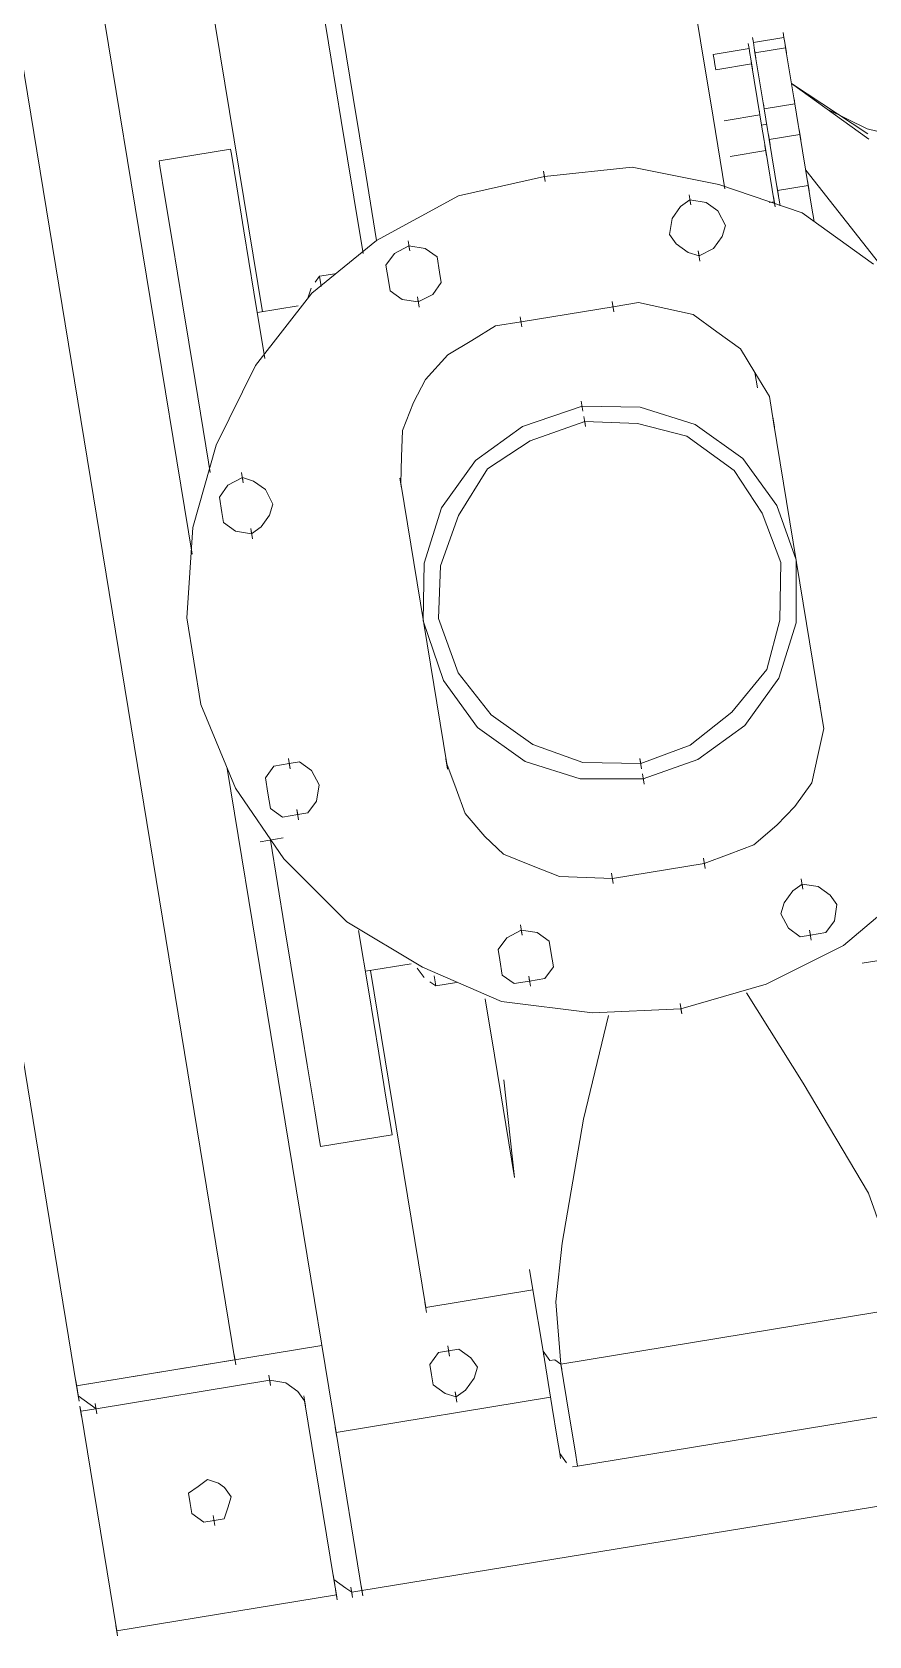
# Model space of a CAD drawing. Header units: metres. Extents: x 2 to 659295185, y -28 to 1124222152.
# Drawn here: x 655610.361 to 655610.7, y 1126537.136 to 1126537.786 of the extents above; entities that cross this region are included whole.
import ezdxf

# ---------------------------------------------------------------- set-up
doc = ezdxf.new("R2010")
doc.units = ezdxf.units.M
doc.header["$MEASUREMENT"] = 0
doc.layers.add('CCSM_C1_CUERPO CK$0$A-EQUIPOS', color=9, linetype='CONTINUOUS')

msp = doc.modelspace()

# ---------------------------------------------------------------- linework, layer by layer
at = {"layer": 'CCSM_C1_CUERPO CK$0$A-EQUIPOS', "lineweight": 5}
for p, q in [((655610.38128, 1126537.846), (655610.42574, 1126537.57474)), ((655610.38128, 1126537.846), (655610.42574, 1126537.57474)), ((655610.35185, 1126537.80503), (655610.44314, 1126537.24802)), ((655610.35185, 1126537.80503), (655610.44314, 1126537.24802)), ((655610.45429, 1126537.67298), (655610.43189, 1126537.80964)), ((655610.45429, 1126537.67298), (655610.43189, 1126537.80964)), ((655610.63189, 1126537.78289), (655610.62782, 1126537.80774)), ((655610.48701, 1126537.78466), (655610.48396, 1126537.80329)), ((655610.28766, 1126537.7945), (655610.37896, 1126537.2375)), ((655610.37896, 1126537.2375), (655610.28766, 1126537.7945)), ((655610.47877, 1126537.79606), (655610.48216, 1126537.77536)), ((655610.47877, 1126537.79606), (655610.48216, 1126537.77536)), ((655610.66536, 1126537.78625), (655610.6657, 1126537.78418)), ((655610.66536, 1126537.78625), (655610.6657, 1126537.78418)), ((655610.66536, 1126537.78625), (655610.6657, 1126537.78418)), ((655610.66536, 1126537.78625), (655610.6657, 1126537.78418)), ((655610.49109, 1126537.75981), (655610.48701, 1126537.78466)), ((655610.63698, 1126537.75183), (655610.63189, 1126537.78289)), ((655610.65154, 1126537.77973), (655610.63705, 1126537.77735)), ((655610.6512, 1126537.7818), (655610.65154, 1126537.77973)), ((655610.6512, 1126537.7818), (655610.65154, 1126537.77973)), ((655610.65188, 1126537.77766), (655610.65154, 1126537.77973)), ((655610.65188, 1126537.77766), (655610.65154, 1126537.77973)), ((655610.65294, 1126537.78421), (655610.65328, 1126537.78214)), ((655610.65328, 1126537.78214), (655610.65294, 1126537.78421)), ((655610.65294, 1126537.78421), (655610.65328, 1126537.78214)), ((655610.65328, 1126537.78214), (655610.65294, 1126537.78421)), ((655610.65328, 1126537.78214), (655610.6657, 1126537.78418)), ((655610.65328, 1126537.78214), (655610.65361, 1126537.78007)), ((655610.65361, 1126537.78007), (655610.65328, 1126537.78214)), ((655610.65361, 1126537.78007), (655610.65395, 1126537.778)), ((655610.65361, 1126537.78007), (655610.65395, 1126537.778)), ((655610.65361, 1126537.78007), (655610.65429, 1126537.77593)), ((655610.65395, 1126537.778), (655610.66638, 1126537.78004)), ((655610.66604, 1126537.78211), (655610.6657, 1126537.78418)), ((655610.6657, 1126537.78418), (655610.66604, 1126537.78211)), ((655610.66638, 1126537.78004), (655610.66604, 1126537.78211)), ((655610.66604, 1126537.78211), (655610.66638, 1126537.78004)), ((655610.66604, 1126537.78211), (655610.66672, 1126537.77796)), ((655610.66638, 1126537.78004), (655610.67011, 1126537.75726)), ((655610.66638, 1126537.78004), (655610.67011, 1126537.75726)), ((655610.48216, 1126537.77536), (655610.48623, 1126537.75051)), ((655610.48216, 1126537.77536), (655610.48623, 1126537.75051)), ((655610.63705, 1126537.77735), (655610.63739, 1126537.77528)), ((655610.63739, 1126537.77528), (655610.63705, 1126537.77735)), ((655610.63739, 1126537.77528), (655610.63773, 1126537.77321)), ((655610.63773, 1126537.77321), (655610.63739, 1126537.77528)), ((655610.63773, 1126537.77321), (655610.63807, 1126537.77114)), ((655610.63807, 1126537.77114), (655610.63773, 1126537.77321)), ((655610.65256, 1126537.77352), (655610.63807, 1126537.77114)), ((655610.65188, 1126537.77766), (655610.65222, 1126537.77559)), ((655610.65222, 1126537.77559), (655610.65188, 1126537.77766)), ((655610.65222, 1126537.77559), (655610.65256, 1126537.77352)), ((655610.65256, 1126537.77352), (655610.65222, 1126537.77559)), ((655610.65222, 1126537.77559), (655610.6529, 1126537.77145)), ((655610.65596, 1126537.75281), (655610.65256, 1126537.77352)), ((655610.65596, 1126537.75281), (655610.65256, 1126537.77352)), ((655610.65395, 1126537.778), (655610.65769, 1126537.75522)), ((655610.65769, 1126537.75522), (655610.65395, 1126537.778)), ((655610.49618, 1126537.72875), (655610.49109, 1126537.75981)), ((655610.70008, 1126537.74303), (655610.66875, 1126537.76554)), ((655610.69975, 1126537.74511), (655610.66875, 1126537.76554)), ((655610.66875, 1126537.76554), (655610.69975, 1126537.74511)), ((655610.66977, 1126537.75933), (655610.67011, 1126537.75726)), ((655610.66977, 1126537.75933), (655610.67011, 1126537.75726)), ((655610.65596, 1126537.75281), (655610.64146, 1126537.75044)), ((655610.65562, 1126537.75488), (655610.65596, 1126537.75281)), ((655610.65596, 1126537.75281), (655610.65562, 1126537.75488)), ((655610.65664, 1126537.74867), (655610.65596, 1126537.75281)), ((655610.65664, 1126537.74867), (655610.65596, 1126537.75281)), ((655610.65735, 1126537.75729), (655610.65769, 1126537.75522)), ((655610.65769, 1126537.75522), (655610.65735, 1126537.75729)), ((655610.65769, 1126537.75522), (655610.67011, 1126537.75726)), ((655610.65769, 1126537.75522), (655610.65837, 1126537.75108)), ((655610.65837, 1126537.75108), (655610.65769, 1126537.75522)), ((655610.67011, 1126537.75726), (655610.67079, 1126537.75312)), ((655610.67011, 1126537.75726), (655610.67079, 1126537.75312)), ((655610.67147, 1126537.74898), (655610.67079, 1126537.75312)), ((655610.67079, 1126537.75312), (655610.67147, 1126537.74898)), ((655610.69941, 1126537.74718), (655610.68321, 1126537.75515)), ((655610.48623, 1126537.75051), (655610.49132, 1126537.71945)), ((655610.48623, 1126537.75051), (655610.49132, 1126537.71945)), ((655610.64173, 1126537.72284), (655610.63698, 1126537.75183)), ((655610.65871, 1126537.74901), (655610.65664, 1126537.74867)), ((655610.65664, 1126537.74867), (655610.65871, 1126537.74901)), ((655610.65664, 1126537.74867), (655610.65765, 1126537.74246)), ((655610.65765, 1126537.74246), (655610.65664, 1126537.74867)), ((655610.65837, 1126537.75108), (655610.65905, 1126537.74694)), ((655610.65905, 1126537.74694), (655610.65837, 1126537.75108)), ((655610.65905, 1126537.74694), (655610.65972, 1126537.7428)), ((655610.65972, 1126537.7428), (655610.65905, 1126537.74694)), ((655610.67147, 1126537.74898), (655610.67215, 1126537.74483)), ((655610.67215, 1126537.74483), (655610.67147, 1126537.74898)), ((655610.67181, 1126537.74691), (655610.67249, 1126537.74276)), ((655610.71492, 1126537.74334), (655610.69941, 1126537.74718)), ((655610.69941, 1126537.74718), (655610.71492, 1126537.74334)), ((655610.65765, 1126537.74246), (655610.65833, 1126537.73832)), ((655610.65833, 1126537.73832), (655610.65765, 1126537.74246)), ((655610.65799, 1126537.74039), (655610.65867, 1126537.73625)), ((655610.65938, 1126537.74487), (655610.66006, 1126537.74073)), ((655610.67215, 1126537.74483), (655610.65972, 1126537.7428)), ((655610.65972, 1126537.7428), (655610.66312, 1126537.72209)), ((655610.65972, 1126537.7428), (655610.66312, 1126537.72209)), ((655610.67215, 1126537.74483), (655610.67554, 1126537.72413)), ((655610.67554, 1126537.72413), (655610.67215, 1126537.74483)), ((655610.41237, 1126537.73415), (655610.44136, 1126537.7389)), ((655610.41237, 1126537.73415), (655610.41271, 1126537.73208)), ((655610.41271, 1126537.73208), (655610.41237, 1126537.73415)), ((655610.4417, 1126537.73683), (655610.44136, 1126537.7389)), ((655610.4417, 1126537.73683), (655610.44136, 1126537.7389)), ((655610.44373, 1126537.72441), (655610.4417, 1126537.73683)), ((655610.44373, 1126537.72441), (655610.4417, 1126537.73683)), ((655610.65833, 1126537.73832), (655610.64384, 1126537.73594)), ((655610.65833, 1126537.73832), (655610.66173, 1126537.71761)), ((655610.66173, 1126537.71761), (655610.65833, 1126537.73832)), ((655610.41271, 1126537.73208), (655610.41474, 1126537.71965)), ((655610.41271, 1126537.73208), (655610.41474, 1126537.71965)), ((655610.50059, 1126537.70183), (655610.49618, 1126537.72875)), ((655610.56862, 1126537.72786), (655610.53375, 1126537.72002)), ((655610.56862, 1126537.72786), (655610.53375, 1126537.72002)), ((655610.56828, 1126537.72994), (655610.56896, 1126537.72579)), ((655610.56828, 1126537.72994), (655610.56862, 1126537.72786)), ((655610.60416, 1126537.73156), (655610.56862, 1126537.72786)), ((655610.60416, 1126537.73156), (655610.56862, 1126537.72786)), ((655610.63932, 1126537.72457), (655610.60416, 1126537.73156)), ((655610.63932, 1126537.72457), (655610.60416, 1126537.73156)), ((655610.7175, 1126537.67572), (655610.67452, 1126537.73034)), ((655610.44679, 1126537.70577), (655610.44373, 1126537.72441)), ((655610.44679, 1126537.70577), (655610.44373, 1126537.72441)), ((655610.62724, 1126537.72046), (655610.62792, 1126537.71632)), ((655610.6731, 1126537.7131), (655610.63932, 1126537.72457)), ((655610.6731, 1126537.7131), (655610.63932, 1126537.72457)), ((655610.66278, 1126537.72416), (655610.66346, 1126537.72002)), ((655610.67554, 1126537.72413), (655610.66312, 1126537.72209)), ((655610.66312, 1126537.72209), (655610.66414, 1126537.71588)), ((655610.66312, 1126537.72209), (655610.66414, 1126537.71588)), ((655610.6752, 1126537.7262), (655610.67588, 1126537.72206)), ((655610.6769, 1126537.71585), (655610.67554, 1126537.72413)), ((655610.41474, 1126537.71965), (655610.4178, 1126537.70102)), ((655610.41474, 1126537.71965), (655610.4178, 1126537.70102)), ((655610.49132, 1126537.71945), (655610.49506, 1126537.69667)), ((655610.49132, 1126537.71945), (655610.49506, 1126537.69667)), ((655610.53375, 1126537.72002), (655610.50059, 1126537.70183)), ((655610.53375, 1126537.72002), (655610.50059, 1126537.70183)), ((655610.62378, 1126537.71564), (655610.62031, 1126537.71082)), ((655610.62378, 1126537.71564), (655610.62031, 1126537.71082)), ((655610.62758, 1126537.71839), (655610.62378, 1126537.71564)), ((655610.62378, 1126537.71564), (655610.62758, 1126537.71839)), ((655610.62758, 1126537.71839), (655610.63413, 1126537.71734)), ((655610.63413, 1126537.71734), (655610.62758, 1126537.71839)), ((655610.62758, 1126537.71839), (655610.62792, 1126537.71632)), ((655610.63413, 1126537.71734), (655610.63895, 1126537.71388)), ((655610.63895, 1126537.71388), (655610.63413, 1126537.71734)), ((655610.64204, 1126537.70801), (655610.63895, 1126537.71388)), ((655610.63895, 1126537.71388), (655610.64204, 1126537.70801)), ((655610.66173, 1126537.71761), (655610.65966, 1126537.71727)), ((655610.66139, 1126537.71968), (655610.66207, 1126537.71554)), ((655610.66207, 1126537.71554), (655610.66173, 1126537.71761)), ((655610.66207, 1126537.71554), (655610.66173, 1126537.71761)), ((655610.67792, 1126537.70963), (655610.6769, 1126537.71585)), ((655610.62031, 1126537.71082), (655610.61926, 1126537.70427)), ((655610.62031, 1126537.71082), (655610.61926, 1126537.70427)), ((655610.64065, 1126537.70352), (655610.64204, 1126537.70801)), ((655610.64204, 1126537.70801), (655610.64065, 1126537.70352)), ((655610.70202, 1126537.69232), (655610.6731, 1126537.7131)), ((655610.70202, 1126537.69232), (655610.6731, 1126537.7131)), ((655610.4178, 1126537.70102), (655610.42187, 1126537.67617)), ((655610.4178, 1126537.70102), (655610.42187, 1126537.67617)), ((655610.45086, 1126537.68092), (655610.44679, 1126537.70577)), ((655610.45086, 1126537.68092), (655610.44679, 1126537.70577)), ((655610.50059, 1126537.70183), (655610.47432, 1126537.68051)), ((655610.50059, 1126537.70183), (655610.47432, 1126537.68051)), ((655610.51335, 1126537.7018), (655610.51403, 1126537.69766)), ((655610.62201, 1126537.70047), (655610.61926, 1126537.70427)), ((655610.61926, 1126537.70427), (655610.62201, 1126537.70047)), ((655610.64065, 1126537.70352), (655610.63718, 1126537.6987)), ((655610.64065, 1126537.70352), (655610.63718, 1126537.6987)), ((655610.50436, 1126537.69182), (655610.50782, 1126537.69664)), ((655610.50436, 1126537.69182), (655610.50782, 1126537.69664)), ((655610.50782, 1126537.69664), (655610.51369, 1126537.69973)), ((655610.50782, 1126537.69664), (655610.51369, 1126537.69973)), ((655610.51369, 1126537.69973), (655610.52024, 1126537.69867)), ((655610.52024, 1126537.69867), (655610.51369, 1126537.69973)), ((655610.51369, 1126537.69973), (655610.51403, 1126537.69766)), ((655610.52024, 1126537.69867), (655610.52506, 1126537.69521)), ((655610.52506, 1126537.69521), (655610.52024, 1126537.69867)), ((655610.52506, 1126537.69521), (655610.52608, 1126537.689)), ((655610.52506, 1126537.69521), (655610.52608, 1126537.689)), ((655610.62201, 1126537.70047), (655610.62683, 1126537.69701)), ((655610.62683, 1126537.69701), (655610.62201, 1126537.70047)), ((655610.62683, 1126537.69701), (655610.63131, 1126537.69562)), ((655610.63131, 1126537.69562), (655610.62683, 1126537.69701)), ((655610.63097, 1126537.69769), (655610.63165, 1126537.69354)), ((655610.63097, 1126537.69769), (655610.63131, 1126537.69562)), ((655610.63718, 1126537.6987), (655610.63131, 1126537.69562)), ((655610.63718, 1126537.6987), (655610.63131, 1126537.69562)), ((655610.48365, 1126537.68842), (655610.47744, 1126537.6874)), ((655610.50436, 1126537.69182), (655610.50538, 1126537.6856)), ((655610.50538, 1126537.6856), (655610.50436, 1126537.69182)), ((655610.52608, 1126537.689), (655610.52676, 1126537.68486)), ((655610.52608, 1126537.689), (655610.52676, 1126537.68486)), ((655610.47398, 1126537.68258), (655610.47259, 1126537.6781)), ((655610.47259, 1126537.6781), (655610.47398, 1126537.68258)), ((655610.47744, 1126537.6874), (655610.47571, 1126537.68499)), ((655610.47812, 1126537.68326), (655610.47744, 1126537.6874)), ((655610.50538, 1126537.6856), (655610.50605, 1126537.68146)), ((655610.50605, 1126537.68146), (655610.50538, 1126537.6856)), ((655610.50605, 1126537.68146), (655610.51087, 1126537.678)), ((655610.51087, 1126537.678), (655610.50605, 1126537.68146)), ((655610.52676, 1126537.68486), (655610.5233, 1126537.68004)), ((655610.52676, 1126537.68486), (655610.5233, 1126537.68004)), ((655610.42187, 1126537.67617), (655610.42696, 1126537.64511)), ((655610.42187, 1126537.67617), (655610.42696, 1126537.64511)), ((655610.45527, 1126537.654), (655610.45086, 1126537.68092)), ((655610.45527, 1126537.654), (655610.45086, 1126537.68092)), ((655610.47432, 1126537.68051), (655610.45147, 1126537.65125)), ((655610.47432, 1126537.68051), (655610.45147, 1126537.65125)), ((655610.46878, 1126537.67535), (655610.45222, 1126537.67264)), ((655610.45222, 1126537.67264), (655610.46878, 1126537.67535)), ((655610.51743, 1126537.67695), (655610.51087, 1126537.678)), ((655610.51743, 1126537.67695), (655610.51087, 1126537.678)), ((655610.51709, 1126537.67902), (655610.51777, 1126537.67488)), ((655610.51709, 1126537.67902), (655610.51743, 1126537.67695)), ((655610.5233, 1126537.68004), (655610.51743, 1126537.67695)), ((655610.5233, 1126537.68004), (655610.51743, 1126537.67695)), ((655610.59642, 1126537.67501), (655610.55914, 1126537.6689)), ((655610.59642, 1126537.67501), (655610.55914, 1126537.6689)), ((655610.59608, 1126537.67708), (655610.59675, 1126537.67294)), ((655610.60677, 1126537.67671), (655610.59642, 1126537.67501)), ((655610.60677, 1126537.67671), (655610.59642, 1126537.67501)), ((655610.60677, 1126537.67671), (655610.6178, 1126537.67426)), ((655610.6178, 1126537.67426), (655610.60677, 1126537.67671)), ((655610.55914, 1126537.6689), (655610.54879, 1126537.66721)), ((655610.55914, 1126537.6689), (655610.54879, 1126537.66721)), ((655610.5588, 1126537.67097), (655610.55948, 1126537.66683)), ((655610.6178, 1126537.67426), (655610.62883, 1126537.67182)), ((655610.62883, 1126537.67182), (655610.6178, 1126537.67426)), ((655610.62883, 1126537.67182), (655610.63847, 1126537.6649)), ((655610.63847, 1126537.6649), (655610.62883, 1126537.67182)), ((655610.54879, 1126537.66721), (655610.53912, 1126537.66137)), ((655610.54879, 1126537.66721), (655610.53912, 1126537.66137)), ((655610.63847, 1126537.6649), (655610.64811, 1126537.65797)), ((655610.64811, 1126537.65797), (655610.63847, 1126537.6649)), ((655610.52944, 1126537.65553), (655610.52045, 1126537.64555)), ((655610.52944, 1126537.65553), (655610.52045, 1126537.64555)), ((655610.53912, 1126537.66137), (655610.52944, 1126537.65553)), ((655610.53912, 1126537.66137), (655610.52944, 1126537.65553)), ((655610.64811, 1126537.65797), (655610.65395, 1126537.6483)), ((655610.65395, 1126537.6483), (655610.64811, 1126537.65797)), ((655610.45147, 1126537.65125), (655610.43552, 1126537.61887)), ((655610.45147, 1126537.65125), (655610.43552, 1126537.61887)), ((655610.42696, 1126537.64511), (655610.43239, 1126537.61198)), ((655610.42696, 1126537.64511), (655610.43239, 1126537.61198)), ((655610.52045, 1126537.64555), (655610.51559, 1126537.63625)), ((655610.52045, 1126537.64555), (655610.51559, 1126537.63625)), ((655610.65395, 1126537.6483), (655610.65979, 1126537.63862)), ((655610.65395, 1126537.6483), (655610.65497, 1126537.64208)), ((655610.65497, 1126537.64208), (655610.65395, 1126537.6483)), ((655610.51559, 1126537.63625), (655610.51108, 1126537.62488)), ((655610.51559, 1126537.63625), (655610.51108, 1126537.62488)), ((655610.58355, 1126537.63676), (655610.58423, 1126537.63262)), ((655610.65979, 1126537.63862), (655610.66149, 1126537.62827)), ((655610.65979, 1126537.63862), (655610.66149, 1126537.62827)), ((655610.66149, 1126537.62827), (655610.65979, 1126537.63862)), ((655610.65979, 1126537.63862), (655610.66149, 1126537.62827)), ((655610.55972, 1126537.62647), (655610.58389, 1126537.63469)), ((655610.58389, 1126537.63469), (655610.55972, 1126537.62647)), ((655610.58389, 1126537.63469), (655610.60734, 1126537.63428)), ((655610.58389, 1126537.63469), (655610.60734, 1126537.63428)), ((655610.58457, 1126537.63054), (655610.58525, 1126537.6264)), ((655610.60734, 1126537.63428), (655610.62975, 1126537.62732)), ((655610.62975, 1126537.62732), (655610.60734, 1126537.63428)), ((655610.66115, 1126537.63034), (655610.66183, 1126537.6262)), ((655610.66183, 1126537.6262), (655610.66115, 1126537.63034)), ((655610.51108, 1126537.62488), (655610.5107, 1126537.61418)), ((655610.51108, 1126537.62488), (655610.5107, 1126537.61418)), ((655610.54071, 1126537.61272), (655610.55972, 1126537.62647)), ((655610.55972, 1126537.62647), (655610.54071, 1126537.61272)), ((655610.56281, 1126537.6206), (655610.58491, 1126537.62847)), ((655610.56281, 1126537.6206), (655610.58491, 1126537.62847)), ((655610.58491, 1126537.62847), (655610.60629, 1126537.62773)), ((655610.58491, 1126537.62847), (655610.60629, 1126537.62773)), ((655610.58491, 1126537.62847), (655610.58525, 1126537.6264)), ((655610.60629, 1126537.62773), (655610.62629, 1126537.6225)), ((655610.60629, 1126537.62773), (655610.62629, 1126537.6225)), ((655610.62975, 1126537.62732), (655610.64903, 1126537.61347)), ((655610.64903, 1126537.61347), (655610.62975, 1126537.62732)), ((655610.68015, 1126537.51438), (655610.66149, 1126537.62827)), ((655610.68015, 1126537.51438), (655610.66149, 1126537.62827)), ((655610.43552, 1126537.61887), (655610.42611, 1126537.58544)), ((655610.43552, 1126537.61887), (655610.42611, 1126537.58544)), ((655610.54553, 1126537.60926), (655610.56281, 1126537.6206)), ((655610.56281, 1126537.6206), (655610.54553, 1126537.60926)), ((655610.62629, 1126537.6225), (655610.64557, 1126537.60865)), ((655610.64557, 1126537.60865), (655610.62629, 1126537.6225)), ((655610.43239, 1126537.61198), (655610.43307, 1126537.60784)), ((655610.43239, 1126537.61198), (655610.43307, 1126537.60784)), ((655610.5107, 1126537.61418), (655610.51033, 1126537.60349)), ((655610.5107, 1126537.61418), (655610.51033, 1126537.60349)), ((655610.51033, 1126537.60349), (655610.5107, 1126537.61418)), ((655610.54071, 1126537.61272), (655610.52686, 1126537.59344)), ((655610.54071, 1126537.61272), (655610.52686, 1126537.59344)), ((655610.64903, 1126537.61347), (655610.66278, 1126537.59446)), ((655610.66278, 1126537.59446), (655610.64903, 1126537.61347)), ((655610.44617, 1126537.60573), (655610.4403, 1126537.60265)), ((655610.4403, 1126537.60265), (655610.44617, 1126537.60573)), ((655610.44584, 1126537.6078), (655610.44651, 1126537.60366)), ((655610.45066, 1126537.60434), (655610.44617, 1126537.60573)), ((655610.45066, 1126537.60434), (655610.44617, 1126537.60573)), ((655610.44617, 1126537.60573), (655610.44651, 1126537.60366)), ((655610.45066, 1126537.60434), (655610.45548, 1126537.60088)), ((655610.45548, 1126537.60088), (655610.45066, 1126537.60434)), ((655610.50999, 1126537.60556), (655610.51067, 1126537.60142)), ((655610.50999, 1126537.60556), (655610.51067, 1126537.60142)), ((655610.51033, 1126537.60349), (655610.529, 1126537.48961)), ((655610.51033, 1126537.60349), (655610.529, 1126537.48961)), ((655610.53375, 1126537.59032), (655610.54553, 1126537.60926)), ((655610.54553, 1126537.60926), (655610.53375, 1126537.59032)), ((655610.64557, 1126537.60865), (655610.6569, 1126537.59137)), ((655610.6569, 1126537.59137), (655610.64557, 1126537.60865)), ((655610.4403, 1126537.60265), (655610.43684, 1126537.59783)), ((655610.43684, 1126537.59783), (655610.4403, 1126537.60265)), ((655610.43684, 1126537.59783), (655610.43786, 1126537.59161)), ((655610.43786, 1126537.59161), (655610.43684, 1126537.59783)), ((655610.45856, 1126537.59501), (655610.45548, 1126537.60088)), ((655610.45548, 1126537.60088), (655610.45856, 1126537.59501)), ((655610.43786, 1126537.59161), (655610.43854, 1126537.58747)), ((655610.43854, 1126537.58747), (655610.43786, 1126537.59161)), ((655610.45717, 1126537.59053), (655610.45371, 1126537.58571)), ((655610.45717, 1126537.59053), (655610.45371, 1126537.58571)), ((655610.45717, 1126537.59053), (655610.45856, 1126537.59501)), ((655610.45856, 1126537.59501), (655610.45717, 1126537.59053)), ((655610.52686, 1126537.59344), (655610.5199, 1126537.57104)), ((655610.52686, 1126537.59344), (655610.5199, 1126537.57104)), ((655610.53375, 1126537.59032), (655610.52645, 1126537.56999)), ((655610.53375, 1126537.59032), (655610.52645, 1126537.56999)), ((655610.66444, 1126537.57134), (655610.6569, 1126537.59137)), ((655610.6569, 1126537.59137), (655610.66444, 1126537.57134)), ((655610.67065, 1126537.57236), (655610.66278, 1126537.59446)), ((655610.67065, 1126537.57236), (655610.66278, 1126537.59446)), ((655610.42611, 1126537.58544), (655610.4236, 1126537.54888)), ((655610.42611, 1126537.58544), (655610.4236, 1126537.54888)), ((655610.43854, 1126537.58747), (655610.44336, 1126537.58401)), ((655610.44336, 1126537.58401), (655610.43854, 1126537.58747)), ((655610.44991, 1126537.58296), (655610.44336, 1126537.58401)), ((655610.44991, 1126537.58296), (655610.44336, 1126537.58401)), ((655610.44957, 1126537.58503), (655610.45025, 1126537.58089)), ((655610.44957, 1126537.58503), (655610.44991, 1126537.58296)), ((655610.45371, 1126537.58571), (655610.44991, 1126537.58296)), ((655610.45371, 1126537.58571), (655610.44991, 1126537.58296)), ((655610.5199, 1126537.57104), (655610.51949, 1126537.54759)), ((655610.51949, 1126537.54759), (655610.5199, 1126537.57104)), ((655610.66403, 1126537.54789), (655610.66444, 1126537.57134)), ((655610.66444, 1126537.57134), (655610.66403, 1126537.54789)), ((655610.67058, 1126537.54683), (655610.67065, 1126537.57236)), ((655610.67058, 1126537.54683), (655610.67065, 1126537.57236)), ((655610.52645, 1126537.56999), (655610.52571, 1126537.5486)), ((655610.52645, 1126537.56999), (655610.52571, 1126537.5486)), ((655610.4236, 1126537.54888), (655610.42937, 1126537.51368)), ((655610.42937, 1126537.51368), (655610.4236, 1126537.54888)), ((655610.51949, 1126537.54759), (655610.52771, 1126537.52342)), ((655610.52771, 1126537.52342), (655610.51949, 1126537.54759)), ((655610.52571, 1126537.5486), (655610.53358, 1126537.52651)), ((655610.52571, 1126537.5486), (655610.53358, 1126537.52651)), ((655610.66403, 1126537.54789), (655610.6588, 1126537.52789)), ((655610.66403, 1126537.54789), (655610.6588, 1126537.52789)), ((655610.67058, 1126537.54683), (655610.66362, 1126537.52443)), ((655610.67058, 1126537.54683), (655610.66362, 1126537.52443)), ((655610.53358, 1126537.52651), (655610.54699, 1126537.50957)), ((655610.54699, 1126537.50957), (655610.53358, 1126537.52651)), ((655610.6588, 1126537.52789), (655610.64461, 1126537.51068)), ((655610.6588, 1126537.52789), (655610.64461, 1126537.51068)), ((655610.54145, 1126537.50441), (655610.52771, 1126537.52342)), ((655610.54145, 1126537.50441), (655610.52771, 1126537.52342)), ((655610.66362, 1126537.52443), (655610.64977, 1126537.50515)), ((655610.66362, 1126537.52443), (655610.64977, 1126537.50515)), ((655610.42937, 1126537.51368), (655610.44342, 1126537.47983)), ((655610.44342, 1126537.47983), (655610.42937, 1126537.51368)), ((655610.67981, 1126537.51645), (655610.68049, 1126537.51231)), ((655610.68015, 1126537.51438), (655610.68185, 1126537.50403)), ((655610.68015, 1126537.51438), (655610.68185, 1126537.50403)), ((655610.54699, 1126537.50957), (655610.56386, 1126537.49745)), ((655610.56386, 1126537.49745), (655610.54699, 1126537.50957)), ((655610.64461, 1126537.51068), (655610.62767, 1126537.49728)), ((655610.64461, 1126537.51068), (655610.62767, 1126537.49728)), ((655610.56074, 1126537.49056), (655610.54145, 1126537.50441)), ((655610.56074, 1126537.49056), (655610.54145, 1126537.50441)), ((655610.64977, 1126537.50515), (655610.63076, 1126537.4914)), ((655610.64977, 1126537.50515), (655610.63076, 1126537.4914)), ((655610.68185, 1126537.50403), (655610.67941, 1126537.493)), ((655610.68185, 1126537.50403), (655610.67941, 1126537.493)), ((655610.58419, 1126537.49015), (655610.56386, 1126537.49745)), ((655610.58419, 1126537.49015), (655610.56386, 1126537.49745)), ((655610.62767, 1126537.49728), (655610.60765, 1126537.48974)), ((655610.62767, 1126537.49728), (655610.60765, 1126537.48974)), ((655610.67941, 1126537.493), (655610.67696, 1126537.48197)), ((655610.67941, 1126537.493), (655610.67696, 1126537.48197)), ((655610.43999, 1126537.48778), (655610.48412, 1126537.21859)), ((655610.43999, 1126537.48778), (655610.48412, 1126537.21859)), ((655610.45897, 1126537.48876), (655610.45551, 1126537.48394)), ((655610.45551, 1126537.48394), (655610.45897, 1126537.48876)), ((655610.45897, 1126537.48876), (655610.46518, 1126537.48978)), ((655610.45897, 1126537.48876), (655610.46518, 1126537.48978)), ((655610.46484, 1126537.49185), (655610.46552, 1126537.48771)), ((655610.46518, 1126537.48978), (655610.46932, 1126537.49046)), ((655610.46932, 1126537.49046), (655610.46518, 1126537.48978)), ((655610.46518, 1126537.48978), (655610.46552, 1126537.48771)), ((655610.46932, 1126537.49046), (655610.47414, 1126537.48699)), ((655610.47414, 1126537.48699), (655610.46932, 1126537.49046)), ((655610.47723, 1126537.48112), (655610.47414, 1126537.48699)), ((655610.47414, 1126537.48699), (655610.47723, 1126537.48112)), ((655610.52866, 1126537.49168), (655610.52934, 1126537.48754)), ((655610.529, 1126537.48961), (655610.53276, 1126537.47959)), ((655610.53276, 1126537.47959), (655610.529, 1126537.48961)), ((655610.58314, 1126537.4836), (655610.56074, 1126537.49056)), ((655610.58314, 1126537.4836), (655610.56074, 1126537.49056)), ((655610.60765, 1126537.48974), (655610.58419, 1126537.49015)), ((655610.60765, 1126537.48974), (655610.58419, 1126537.49015)), ((655610.60731, 1126537.49181), (655610.60765, 1126537.48974)), ((655610.60731, 1126537.49181), (655610.60799, 1126537.48767)), ((655610.63076, 1126537.4914), (655610.60867, 1126537.48353)), ((655610.63076, 1126537.4914), (655610.60867, 1126537.48353)), ((655610.44342, 1126537.47983), (655610.46301, 1126537.45115)), ((655610.46301, 1126537.45115), (655610.44342, 1126537.47983)), ((655610.45551, 1126537.48394), (655610.45652, 1126537.47773)), ((655610.45652, 1126537.47773), (655610.45551, 1126537.48394)), ((655610.47618, 1126537.47457), (655610.47723, 1126537.48112)), ((655610.47723, 1126537.48112), (655610.47618, 1126537.47457)), ((655610.53276, 1126537.47959), (655610.53653, 1126537.46958)), ((655610.53653, 1126537.46958), (655610.53276, 1126537.47959)), ((655610.60867, 1126537.48353), (655610.58314, 1126537.4836)), ((655610.60867, 1126537.48353), (655610.58314, 1126537.4836)), ((655610.60833, 1126537.4856), (655610.609, 1126537.48146)), ((655610.67696, 1126537.48197), (655610.67004, 1126537.47233)), ((655610.67696, 1126537.48197), (655610.67004, 1126537.47233)), ((655610.45652, 1126537.47773), (655610.45754, 1126537.47152)), ((655610.45754, 1126537.47152), (655610.45652, 1126537.47773)), ((655610.47618, 1126537.47457), (655610.47272, 1126537.46975)), ((655610.47618, 1126537.47457), (655610.47272, 1126537.46975)), ((655610.46236, 1126537.46805), (655610.45754, 1126537.47152)), ((655610.46236, 1126537.46805), (655610.45754, 1126537.47152)), ((655610.46857, 1126537.46907), (655610.46236, 1126537.46805)), ((655610.46857, 1126537.46907), (655610.46236, 1126537.46805)), ((655610.46824, 1126537.47114), (655610.46891, 1126537.467)), ((655610.46824, 1126537.47114), (655610.46857, 1126537.46907)), ((655610.47272, 1126537.46975), (655610.46857, 1126537.46907)), ((655610.47272, 1126537.46975), (655610.46857, 1126537.46907)), ((655610.53653, 1126537.46958), (655610.54444, 1126537.46024)), ((655610.54444, 1126537.46024), (655610.53653, 1126537.46958)), ((655610.67004, 1126537.47233), (655610.66277, 1126537.46476)), ((655610.67004, 1126537.47233), (655610.66277, 1126537.46476)), ((655610.54444, 1126537.46024), (655610.55201, 1126537.45298)), ((655610.55201, 1126537.45298), (655610.54444, 1126537.46024)), ((655610.66277, 1126537.46476), (655610.65344, 1126537.45685)), ((655610.66277, 1126537.46476), (655610.65344, 1126537.45685)), ((655610.45337, 1126537.45807), (655610.46269, 1126537.4596)), ((655610.45751, 1126537.45875), (655610.46328, 1126537.42355)), ((655610.45751, 1126537.45875), (655610.46328, 1126537.42355)), ((655610.65344, 1126537.45685), (655610.64342, 1126537.45308)), ((655610.65344, 1126537.45685), (655610.64342, 1126537.45308)), ((655610.46301, 1126537.45115), (655610.48847, 1126537.42555)), ((655610.48847, 1126537.42555), (655610.46301, 1126537.45115)), ((655610.55201, 1126537.45298), (655610.56338, 1126537.44847)), ((655610.56338, 1126537.44847), (655610.55201, 1126537.45298)), ((655610.56338, 1126537.44847), (655610.57475, 1126537.44395)), ((655610.57475, 1126537.44395), (655610.56338, 1126537.44847)), ((655610.59614, 1126537.4432), (655610.63341, 1126537.44931)), ((655610.59614, 1126537.4432), (655610.63341, 1126537.44931)), ((655610.63307, 1126537.45138), (655610.63375, 1126537.44724)), ((655610.64342, 1126537.45308), (655610.63341, 1126537.44931)), ((655610.63341, 1126537.44931), (655610.64342, 1126537.45308)), ((655610.57475, 1126537.44395), (655610.58545, 1126537.44358)), ((655610.58545, 1126537.44358), (655610.57475, 1126537.44395)), ((655610.58545, 1126537.44358), (655610.59614, 1126537.4432)), ((655610.59614, 1126537.4432), (655610.58545, 1126537.44358)), ((655610.5958, 1126537.44527), (655610.59648, 1126537.44113)), ((655610.67306, 1126537.44093), (655610.66926, 1126537.43818)), ((655610.66926, 1126537.43818), (655610.67306, 1126537.44093)), ((655610.67272, 1126537.443), (655610.6734, 1126537.43886)), ((655610.67306, 1126537.44093), (655610.67961, 1126537.43987)), ((655610.67961, 1126537.43987), (655610.67306, 1126537.44093)), ((655610.67306, 1126537.44093), (655610.6734, 1126537.43886)), ((655610.66926, 1126537.43818), (655610.66579, 1126537.43336)), ((655610.66926, 1126537.43818), (655610.66579, 1126537.43336)), ((655610.67961, 1126537.43987), (655610.68443, 1126537.43641)), ((655610.68443, 1126537.43641), (655610.67961, 1126537.43987)), ((655610.68718, 1126537.43261), (655610.68443, 1126537.43641)), ((655610.68443, 1126537.43641), (655610.68718, 1126537.43261)), ((655610.68989, 1126537.41605), (655610.7179, 1126537.43977)), ((655610.7179, 1126537.43977), (655610.68989, 1126537.41605)), ((655610.6644, 1126537.42888), (655610.66579, 1126537.43336)), ((655610.66579, 1126537.43336), (655610.6644, 1126537.42888)), ((655610.6644, 1126537.42888), (655610.66749, 1126537.423)), ((655610.6644, 1126537.42888), (655610.66749, 1126537.423)), ((655610.68613, 1126537.42606), (655610.68718, 1126537.43261)), ((655610.68718, 1126537.43261), (655610.68613, 1126537.42606)), ((655610.46328, 1126537.42355), (655610.46837, 1126537.39249)), ((655610.46328, 1126537.42355), (655610.46837, 1126537.39249)), ((655610.48847, 1126537.42555), (655610.51912, 1126537.40719)), ((655610.51912, 1126537.40719), (655610.48847, 1126537.42555)), ((655610.49736, 1126537.39724), (655610.49329, 1126537.42209)), ((655610.49736, 1126537.39724), (655610.49329, 1126537.42209)), ((655610.49464, 1126537.1544), (655612.14908, 1126537.42558)), ((655612.14908, 1126537.42558), (655610.49464, 1126537.1544)), ((655610.5533, 1126537.41917), (655610.55917, 1126537.42226)), ((655610.5533, 1126537.41917), (655610.55917, 1126537.42226)), ((655610.55883, 1126537.42433), (655610.55951, 1126537.42019)), ((655610.55917, 1126537.42226), (655610.56572, 1126537.42121)), ((655610.56572, 1126537.42121), (655610.55917, 1126537.42226)), ((655610.55917, 1126537.42226), (655610.55951, 1126537.42019)), ((655610.56572, 1126537.42121), (655610.57054, 1126537.41775)), ((655610.57054, 1126537.41775), (655610.56572, 1126537.42121)), ((655610.66749, 1126537.423), (655610.67231, 1126537.41954)), ((655610.67231, 1126537.41954), (655610.66749, 1126537.423)), ((655610.67611, 1126537.42229), (655610.67679, 1126537.41815)), ((655610.67611, 1126537.42229), (655610.67645, 1126537.42022)), ((655610.68266, 1126537.42124), (655610.67645, 1126537.42022)), ((655610.68266, 1126537.42124), (655610.67645, 1126537.42022)), ((655610.68613, 1126537.42606), (655610.68266, 1126537.42124)), ((655610.68613, 1126537.42606), (655610.68266, 1126537.42124)), ((655610.54984, 1126537.41435), (655610.5533, 1126537.41917)), ((655610.54984, 1126537.41435), (655610.5533, 1126537.41917)), ((655610.57054, 1126537.41775), (655610.57122, 1126537.4136)), ((655610.57054, 1126537.41775), (655610.57122, 1126537.4136)), ((655610.65846, 1126537.40026), (655610.68989, 1126537.41605)), ((655610.68989, 1126537.41605), (655610.65846, 1126537.40026)), ((655610.67231, 1126537.41954), (655610.67645, 1126537.42022)), ((655610.67645, 1126537.42022), (655610.67231, 1126537.41954)), ((655610.496, 1126537.40553), (655610.51464, 1126537.40858)), ((655610.51464, 1126537.40858), (655610.496, 1126537.40553)), ((655610.54984, 1126537.41435), (655610.55052, 1126537.41021)), ((655610.55052, 1126537.41021), (655610.54984, 1126537.41435)), ((655610.55052, 1126537.41021), (655610.55153, 1126537.404)), ((655610.55153, 1126537.404), (655610.55052, 1126537.41021)), ((655610.57122, 1126537.4136), (655610.57224, 1126537.40739)), ((655610.57122, 1126537.4136), (655610.57224, 1126537.40739)), ((655610.71196, 1126537.41116), (655610.69746, 1126537.40878)), ((655610.52047, 1126537.2692), (655610.49807, 1126537.40587)), ((655610.52047, 1126537.2692), (655610.49807, 1126537.40587)), ((655610.51705, 1126537.40685), (655610.5198, 1126537.40305)), ((655610.5198, 1126537.40305), (655610.51705, 1126537.40685)), ((655610.51912, 1126537.40719), (655610.55116, 1126537.39331)), ((655610.55116, 1126537.39331), (655610.51912, 1126537.40719)), ((655610.52462, 1126537.39959), (655610.52394, 1126537.40373)), ((655610.55153, 1126537.404), (655610.55635, 1126537.40054)), ((655610.55635, 1126537.40054), (655610.55153, 1126537.404)), ((655610.55635, 1126537.40054), (655610.56257, 1126537.40155)), ((655610.56257, 1126537.40155), (655610.55635, 1126537.40054)), ((655610.56223, 1126537.40362), (655610.56291, 1126537.39948)), ((655610.56223, 1126537.40362), (655610.56257, 1126537.40155)), ((655610.56878, 1126537.40257), (655610.56257, 1126537.40155)), ((655610.56878, 1126537.40257), (655610.56257, 1126537.40155)), ((655610.57224, 1126537.40739), (655610.56878, 1126537.40257)), ((655610.57224, 1126537.40739), (655610.56878, 1126537.40257)), ((655610.50143, 1126537.3724), (655610.49736, 1126537.39724)), ((655610.50143, 1126537.3724), (655610.49736, 1126537.39724)), ((655610.52221, 1126537.40132), (655610.52462, 1126537.39959)), ((655610.52462, 1126537.39959), (655610.5329, 1126537.40094)), ((655610.62394, 1126537.39035), (655610.65846, 1126537.40026)), ((655610.62394, 1126537.39035), (655610.65846, 1126537.40026)), ((655610.65052, 1126537.39683), (655610.67353, 1126537.36021)), ((655610.47244, 1126537.36765), (655610.46837, 1126537.39249)), ((655610.46837, 1126537.39249), (655610.47244, 1126537.36765)), ((655610.54461, 1126537.39436), (655610.54834, 1126537.37158)), ((655610.54461, 1126537.39436), (655610.54834, 1126537.37158)), ((655610.55116, 1126537.39331), (655610.58806, 1126537.38872)), ((655610.55116, 1126537.39331), (655610.58806, 1126537.38872)), ((655610.58806, 1126537.38872), (655610.62394, 1126537.39035)), ((655610.58806, 1126537.38872), (655610.62394, 1126537.39035)), ((655610.6236, 1126537.39242), (655610.62428, 1126537.38828)), ((655610.62394, 1126537.39035), (655610.62428, 1126537.38828)), ((655610.58449, 1126537.34561), (655610.59461, 1126537.38767)), ((655610.50449, 1126537.35376), (655610.50143, 1126537.3724)), ((655610.50449, 1126537.35376), (655610.50143, 1126537.3724)), ((655610.54834, 1126537.37158), (655610.55649, 1126537.32189)), ((655610.54834, 1126537.37158), (655610.55649, 1126537.32189)), ((655610.4755, 1126537.34901), (655610.47244, 1126537.36765)), ((655610.47244, 1126537.36765), (655610.4755, 1126537.34901)), ((655610.55211, 1126537.36157), (655610.55649, 1126537.32189)), ((655610.67353, 1126537.36021), (655610.69997, 1126537.31564)), ((655610.50618, 1126537.34341), (655610.50449, 1126537.35376)), ((655610.50618, 1126537.34341), (655610.50449, 1126537.35376)), ((655610.4755, 1126537.34901), (655610.47719, 1126537.33866)), ((655610.4755, 1126537.34901), (655610.47719, 1126537.33866)), ((655610.50686, 1126537.33927), (655610.50618, 1126537.34341)), ((655610.50686, 1126537.33927), (655610.50618, 1126537.34341)), ((655610.58449, 1126537.34561), (655610.57573, 1126537.29527)), ((655610.47719, 1126537.33866), (655610.47787, 1126537.33451)), ((655610.47719, 1126537.33866), (655610.47787, 1126537.33451)), ((655610.47787, 1126537.33451), (655610.50686, 1126537.33927)), ((655610.70785, 1126537.29354), (655610.69997, 1126537.31564)), ((655610.57573, 1126537.29527), (655610.57326, 1126537.27148)), ((655610.5626, 1126537.28461), (655610.56395, 1126537.27633)), ((655610.5626, 1126537.28461), (655610.56395, 1126537.27633)), ((655610.56395, 1126537.27633), (655610.52047, 1126537.2692)), ((655610.56395, 1126537.27633), (655610.52047, 1126537.2692)), ((655610.56395, 1126537.27633), (655610.56803, 1126537.25148)), ((655610.56395, 1126537.27633), (655610.56803, 1126537.25148)), ((655610.57326, 1126537.27148), (655610.57526, 1126537.24629)), ((655610.52013, 1126537.27127), (655610.52081, 1126537.26713)), ((655610.71606, 1126537.26937), (655610.57526, 1126537.24629)), ((655610.47835, 1126537.25379), (655610.37896, 1126537.2375)), ((655610.47835, 1126537.25379), (655610.37896, 1126537.2375)), ((655610.5294, 1126537.25366), (655610.53008, 1126537.24952)), ((655610.53388, 1126537.25227), (655610.52974, 1126537.25159)), ((655610.52974, 1126537.25159), (655610.53388, 1126537.25227)), ((655610.53388, 1126537.25227), (655610.5387, 1126537.2488)), ((655610.5387, 1126537.2488), (655610.53388, 1126537.25227)), ((655610.44314, 1126537.24802), (655610.37896, 1126537.2375)), ((655610.37896, 1126537.2375), (655610.44314, 1126537.24802)), ((655610.44281, 1126537.2501), (655610.44348, 1126537.24595)), ((655610.52213, 1126537.24609), (655610.5256, 1126537.25091)), ((655610.5256, 1126537.25091), (655610.52213, 1126537.24609)), ((655610.52213, 1126537.24609), (655610.52281, 1126537.24195)), ((655610.52281, 1126537.24195), (655610.52213, 1126537.24609)), ((655610.52974, 1126537.25159), (655610.5256, 1126537.25091)), ((655610.52974, 1126537.25159), (655610.5256, 1126537.25091)), ((655610.52974, 1126537.25159), (655610.53008, 1126537.24952)), ((655610.52974, 1126537.25159), (655610.53008, 1126537.24952)), ((655610.52974, 1126537.25159), (655610.53008, 1126537.24952)), ((655610.5387, 1126537.2488), (655610.54145, 1126537.245)), ((655610.54145, 1126537.245), (655610.5387, 1126537.2488)), ((655610.56803, 1126537.25148), (655610.57078, 1126537.24768)), ((655610.56803, 1126537.25148), (655610.57176, 1126537.22871)), ((655610.56803, 1126537.25148), (655610.57176, 1126537.22871)), ((655610.56803, 1126537.25148), (655610.56837, 1126537.24941)), ((655610.57285, 1126537.24802), (655610.57078, 1126537.24768)), ((655610.57526, 1126537.24629), (655610.57285, 1126537.24802)), ((655610.57865, 1126537.22558), (655610.57526, 1126537.24629)), ((655610.57526, 1126537.24629), (655610.5756, 1126537.24422)), ((655610.37862, 1126537.23957), (655610.37929, 1126537.23543)), ((655610.37862, 1126537.23957), (655610.37929, 1126537.23543)), ((655610.38686, 1126537.22817), (655610.45727, 1126537.23971)), ((655610.38686, 1126537.22817), (655610.45727, 1126537.23971)), ((655610.45693, 1126537.24178), (655610.45761, 1126537.23764)), ((655610.46382, 1126537.23866), (655610.45727, 1126537.23971)), ((655610.46382, 1126537.23866), (655610.45727, 1126537.23971)), ((655610.45727, 1126537.23971), (655610.45761, 1126537.23764)), ((655610.52281, 1126537.24195), (655610.52349, 1126537.23781)), ((655610.52281, 1126537.24195), (655610.52349, 1126537.23781)), ((655610.54006, 1126537.24052), (655610.53659, 1126537.2357)), ((655610.54006, 1126537.24052), (655610.53659, 1126537.2357)), ((655610.54145, 1126537.245), (655610.54006, 1126537.24052)), ((655610.54006, 1126537.24052), (655610.54145, 1126537.245)), ((655610.37896, 1126537.2375), (655610.37963, 1126537.23336)), ((655610.37963, 1126537.23336), (655610.37896, 1126537.2375)), ((655610.37929, 1126537.23543), (655610.37997, 1126537.23129)), ((655610.38204, 1126537.23163), (655610.37963, 1126537.23336)), ((655610.38204, 1126537.23163), (655610.37963, 1126537.23336)), ((655610.37963, 1126537.23336), (655610.37997, 1126537.23129)), ((655610.46864, 1126537.23519), (655610.46382, 1126537.23866)), ((655610.46864, 1126537.23519), (655610.46382, 1126537.23866)), ((655610.47139, 1126537.23139), (655610.46864, 1126537.23519)), ((655610.47139, 1126537.23139), (655610.46864, 1126537.23519)), ((655610.47105, 1126537.23346), (655610.47173, 1126537.22932)), ((655610.48412, 1126537.21859), (655610.57108, 1126537.23285)), ((655610.48412, 1126537.21859), (655610.57108, 1126537.23285)), ((655610.52349, 1126537.23781), (655610.52831, 1126537.23434)), ((655610.52349, 1126537.23781), (655610.52831, 1126537.23434)), ((655610.52831, 1126537.23434), (655610.53279, 1126537.23295)), ((655610.53279, 1126537.23295), (655610.52831, 1126537.23434)), ((655610.53245, 1126537.23502), (655610.53279, 1126537.23295)), ((655610.53245, 1126537.23502), (655610.53313, 1126537.23088)), ((655610.53245, 1126537.23502), (655610.53279, 1126537.23295)), ((655610.53245, 1126537.23502), (655610.53279, 1126537.23295)), ((655610.53659, 1126537.2357), (655610.53279, 1126537.23295)), ((655610.53659, 1126537.2357), (655610.53279, 1126537.23295)), ((655610.38065, 1126537.22715), (655610.38031, 1126537.22922)), ((655610.38031, 1126537.22922), (655610.38099, 1126537.22508)), ((655610.38065, 1126537.22715), (655610.38686, 1126537.22817)), ((655610.38065, 1126537.22715), (655610.38686, 1126537.22817)), ((655610.39525, 1126537.13811), (655610.38065, 1126537.22715)), ((655610.39525, 1126537.13811), (655610.38065, 1126537.22715)), ((655610.38445, 1126537.2299), (655610.38204, 1126537.23163)), ((655610.38445, 1126537.2299), (655610.38204, 1126537.23163)), ((655610.38686, 1126537.22817), (655610.38445, 1126537.2299)), ((655610.38652, 1126537.23024), (655610.3872, 1126537.2261)), ((655610.47139, 1126537.23139), (655610.48327, 1126537.15892)), ((655610.48327, 1126537.15892), (655610.47139, 1126537.23139)), ((655610.57176, 1126537.22871), (655610.5738, 1126537.21628)), ((655610.57176, 1126537.22871), (655610.5738, 1126537.21628)), ((655610.58205, 1126537.20488), (655610.72285, 1126537.22796)), ((655610.48378, 1126537.22066), (655610.48445, 1126537.21652)), ((655610.57865, 1126537.22558), (655610.58103, 1126537.21109)), ((655610.48445, 1126537.21652), (655610.48412, 1126537.21859)), ((655610.48412, 1126537.21859), (655610.48445, 1126537.21652)), ((655610.48445, 1126537.21652), (655610.48412, 1126537.21859)), ((655610.49464, 1126537.1544), (655610.48412, 1126537.21859)), ((655610.48412, 1126537.21859), (655610.49464, 1126537.1544)), ((655610.48412, 1126537.21859), (655610.48445, 1126537.21652)), ((655610.49464, 1126537.1544), (655610.48412, 1126537.21859)), ((655610.48412, 1126537.21859), (655610.49464, 1126537.1544)), ((655610.5738, 1126537.21628), (655610.57482, 1126537.21007)), ((655610.5738, 1126537.21628), (655610.57482, 1126537.21007)), ((655610.57482, 1126537.21007), (655610.57516, 1126537.208)), ((655610.57482, 1126537.21007), (655610.57757, 1126537.20627)), ((655610.57757, 1126537.20627), (655610.57482, 1126537.21007)), ((655610.57482, 1126537.21007), (655610.57757, 1126537.20627)), ((655610.58103, 1126537.21109), (655610.58205, 1126537.20488)), ((655610.57998, 1126537.20454), (655610.58205, 1126537.20488)), ((655610.42817, 1126537.19667), (655610.42437, 1126537.19392)), ((655610.42437, 1126537.19392), (655610.42817, 1126537.19667)), ((655610.42437, 1126537.19392), (655610.42505, 1126537.18978)), ((655610.42505, 1126537.18978), (655610.42437, 1126537.19392)), ((655610.43198, 1126537.19942), (655610.42817, 1126537.19667)), ((655610.43198, 1126537.19942), (655610.42817, 1126537.19667)), ((655610.43646, 1126537.19802), (655610.43198, 1126537.19942)), ((655610.43646, 1126537.19802), (655610.43198, 1126537.19942)), ((655610.43887, 1126537.19629), (655610.43646, 1126537.19802)), ((655610.43887, 1126537.19629), (655610.43646, 1126537.19802)), ((655610.44162, 1126537.19249), (655610.43887, 1126537.19629)), ((655610.43887, 1126537.19629), (655610.44162, 1126537.19249)), ((655610.42573, 1126537.18563), (655610.42505, 1126537.18978)), ((655610.42573, 1126537.18563), (655610.42505, 1126537.18978)), ((655610.44022, 1126537.18801), (655610.43883, 1126537.18353)), ((655610.44022, 1126537.18801), (655610.43883, 1126537.18353)), ((655610.44022, 1126537.18801), (655610.44162, 1126537.19249)), ((655610.44162, 1126537.19249), (655610.44022, 1126537.18801)), ((655610.43055, 1126537.18217), (655610.42573, 1126537.18563)), ((655610.43055, 1126537.18217), (655610.42573, 1126537.18563)), ((655610.43055, 1126537.18217), (655610.43469, 1126537.18285)), ((655610.43469, 1126537.18285), (655610.43055, 1126537.18217)), ((655610.43435, 1126537.18492), (655610.43503, 1126537.18078)), ((655610.43883, 1126537.18353), (655610.43469, 1126537.18285)), ((655610.43469, 1126537.18285), (655610.43883, 1126537.18353)), ((655610.48293, 1126537.16099), (655610.4836, 1126537.15685)), ((655610.48568, 1126537.15719), (655610.48327, 1126537.15892)), ((655610.48568, 1126537.15719), (655610.48327, 1126537.15892)), ((655610.48327, 1126537.15892), (655610.48428, 1126537.15271)), ((655610.48327, 1126537.15892), (655610.48428, 1126537.15271)), ((655610.48462, 1126537.15064), (655610.48394, 1126537.15478)), ((655610.48809, 1126537.15546), (655610.48568, 1126537.15719)), ((655610.48809, 1126537.15546), (655610.48568, 1126537.15719)), ((655610.4905, 1126537.15372), (655610.48809, 1126537.15546)), ((655610.49084, 1126537.15165), (655610.49016, 1126537.1558)), ((655610.4905, 1126537.15372), (655610.49464, 1126537.1544)), ((655610.49464, 1126537.1544), (655610.4905, 1126537.15372)), ((655610.49498, 1126537.15233), (655610.4943, 1126537.15647)), ((655610.49498, 1126537.15233), (655610.4943, 1126537.15647)), ((655610.49464, 1126537.1544), (655610.49498, 1126537.15233)), ((655610.49464, 1126537.1544), (655610.49498, 1126537.15233)), ((655610.48428, 1126537.15271), (655610.39525, 1126537.13811)), ((655610.48428, 1126537.15271), (655610.39525, 1126537.13811)), ((655610.48428, 1126537.15271), (655610.48462, 1126537.15064)), ((655610.4905, 1126537.15372), (655610.49084, 1126537.15165)), ((655610.39491, 1126537.14018), (655610.39559, 1126537.13604)), ((655610.39525, 1126537.13811), (655610.39559, 1126537.13604))]:
    msp.add_line(p, q, dxfattribs=at)

doc.saveas('drawing.dxf')
